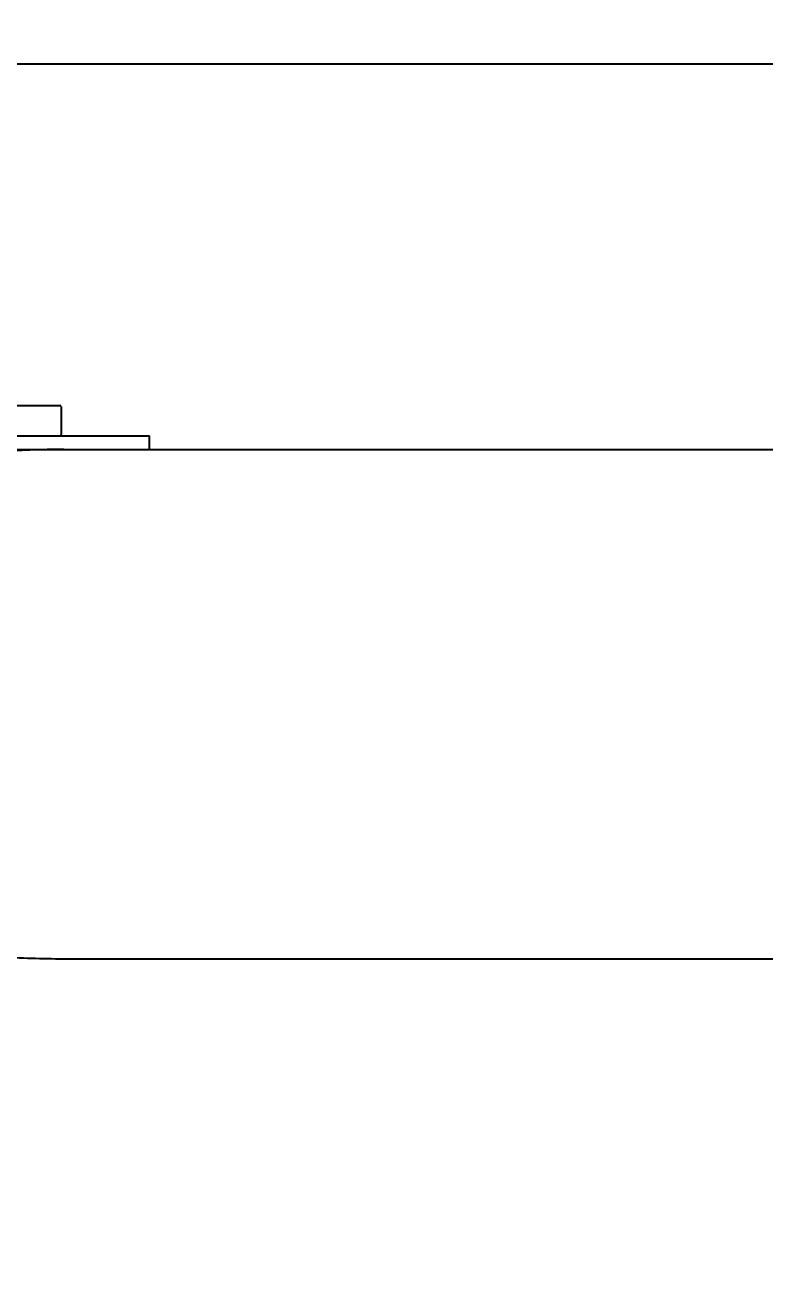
# Model space of a CAD drawing. Header units: millimetres. Extents: x 789 to 3710, y 100 to 2803.
# Drawn here: x 1520.11 to 1549.32, y 1470.61 to 1520.47 of the extents above; entities that cross this region are included whole.
import ezdxf

# ---------------------------------------------------------------- set-up
doc = ezdxf.new("R2010")
doc.units = ezdxf.units.MM
doc.header["$LTSCALE"] = 217.8
doc.header["$PDMODE"] = 3
doc.header["$PDSIZE"] = 8
doc.layers.get('0').update_dxf_attribs({"linetype": 'CONTINUOUS'})
doc.layers.get('Defpoints').update_dxf_attribs({"linetype": 'CONTINUOUS'})
doc.styles.get("Standard").update_dxf_attribs({"font": 'times.ttf'})
doc.dimstyles.new('DIMSTYLE_1', dxfattribs={"dimtxt": 23.333333, "dimasz": 23.333333, "dimexe": 1.5, "dimexo": 1, "dimgap": 0.875, "dimtad": 1, "dimdec": 0, "dimdsep": 46, "dimtxsty": 'Standard', "dimblk": '_FILLED', "dimblk1": '_FILLED', "dimblk2": '_FILLED', "dimcen": 0.09, "dimazin": 2, "dimtp": 0.01, "dimtm": 0.01, "dimtfac": 1, "dimtdec": 0, "dimtofl": 0, "dimtmove": 0, "dimatfit": 3, "dimldrblk": '_FILLED', "dimfxl": 0, "dimtolj": 1, "dimarcsym": 0})
doc.dimstyles.new('DIMSTYLE_2', dxfattribs={"dimtxt": 23.333333, "dimasz": 23.333333, "dimexe": 1.5, "dimexo": 1, "dimgap": 0.875, "dimtad": 1, "dimdsep": 46, "dimtxsty": 'Standard', "dimblk": '_FILLED', "dimblk1": '_FILLED', "dimblk2": '_FILLED', "dimcen": 0.09, "dimazin": 2, "dimtp": 0.01, "dimtm": 0.01, "dimtfac": 1, "dimtofl": 0, "dimtmove": 0, "dimatfit": 3, "dimldrblk": '_FILLED', "dimfxl": 0, "dimtolj": 1, "dimarcsym": 0})

# ---------------------------------------------------------------- blocks, each defined once
blk = doc.blocks.new('_FILLED')
at = {"color": 0, "linetype": 'ByBlock'}
blk.add_solid([(0, 0), (-1, 0.2143), (-1, -0.2143)], dxfattribs=at)
blk = doc.blocks.new('*D8')
at = {"color": 0, "linetype": 'Continuous', "lineweight": -2}
for p, q in [((1393.085, 1492.308), (1393.085, 1542.306)), ((1593.085, 1492.308), (1593.085, 1542.306)), ((1416.418, 1540.806), (1569.751, 1540.806))]:
    blk.add_line(p, q, dxfattribs=at)
at = {"layer": 'Defpoints', "color": 0}
for p in [(1593.085, 1540.806), (1393.085, 1491.308), (1593.085, 1491.308)]:
    blk.add_point(p, dxfattribs=at)
at = {"color": 0, "linetype": 'ByBlock', "lineweight": -2, "xscale": 23.3333333333, "yscale": 23.3333333333, "zscale": 23.3333333333, "rotation": 180}
blk.add_blockref('_FILLED', (1393.085, 1540.806), dxfattribs=at)
at = {"color": 0, "linetype": 'ByBlock', "lineweight": -2, "xscale": 23.3333333333, "yscale": 23.3333333333, "zscale": 23.3333333333}
blk.add_blockref('_FILLED', (1593.085, 1540.806), dxfattribs=at)
at = {"color": 0, "insert": (1508.64, 1572.793), "char_height": 23.3333, "attachment_point": 2, "line_spacing_factor": 0.9}
blk.add_mtext('\\A1;%%c200', dxfattribs=at)
blk = doc.blocks.new('*D89')
at = {"color": 0, "linetype": 'Continuous', "lineweight": -2}
for p, q in [((1494.618, 1518.941), (2013.972, 1518.941)), ((2012.472, 1495.608), (2012.472, 236.375)), ((1517.948, 213.041), (2013.972, 213.041))]:
    blk.add_line(p, q, dxfattribs=at)
at = {"layer": 'Defpoints', "color": 0}
for p in [(1493.618, 1518.941), (1516.948, 213.041), (2012.472, 213.041)]:
    blk.add_point(p, dxfattribs=at)
at = {"color": 0, "linetype": 'ByBlock', "lineweight": -2, "xscale": 23.3333333333, "yscale": 23.3333333333, "zscale": 23.3333333333}
for p, rotation in [((2012.472, 1518.941), 90), ((2012.472, 213.041), 270)]:
    blk.add_blockref('_FILLED', p, dxfattribs=dict(at, rotation=rotation))
at = {"color": 0, "insert": (1999.728, 865.991), "char_height": 23.33333, "attachment_point": 5, "rotation": 90}
blk.add_mtext('\\A1;\\A1;1305', dxfattribs=at)

msp = doc.modelspace()

# ---------------------------------------------------------------- linework, layer by layer
at = {"color": 0, "linetype": 'Continuous'}
for p, q in [((1516.5748, 1505.4463), (1521.4748, 1505.4463)), ((1521.5248, 1505.3963), (1521.5248, 1504.2963)), ((1499.5842, 1504.2463), (1525.0248, 1504.2463)), ((1525.0248, 1503.7038), (1525.0248, 1504.2463)), ((1503.267, 1503.7038), (1595.4284, 1503.7038)), ((1521.6145, 1483.5787), (1595.4286, 1483.5787))]:
    msp.add_line(p, q, dxfattribs=at)
for centre, start, end in [((1521.4748, 1505.3963), 0, 89.86274), ((1521.4748, 1504.2963), 270.13726, 360)]:
    msp.add_arc(centre, 0.05, start, end, dxfattribs=at)
for points, knots in [([(1521.6338, 1503.7038), (1521.3407, 1503.7038), (1520.2374, 1503.6914), (1519.134, 1503.6301), (1518.3281, 1503.5453)], [0, 0, 0, 0, 0.2656531, 1, 1, 1, 1]), ([(1518.3519, 1483.7327), (1518.6041, 1483.7066), (1519.6891, 1483.6119), (1520.779, 1483.5787), (1521.6145, 1483.5787)], [0, 0, 0, 0, 0.2328281, 1, 1, 1, 1])]:
    msp.add_open_spline(points, degree=3, knots=knots, dxfattribs=at)

# ---------------------------------------------------------------- dimensions: what is measured, and where the dimension line sits
dim = msp.add_linear_dim(base=(1593.0846, 1540.8064), p1=(1393.0846, 1491.3079), p2=(1593.0846, 1491.3079), text='%%c<>', dimstyle='DIMSTYLE_2', dxfattribs=at)
dim.commit()
dim.dimension.update_dxf_attribs({"geometry": '*D8', "text_midpoint": (1508.6402, 1540.8064), "dimtype": 160})
dim = msp.add_linear_dim(base=(2012.4717, 213.0412), p1=(1493.6175, 1518.9412), p2=(1516.9483, 213.0412), angle=90, text='\\A1;1305', dimstyle='DIMSTYLE_1', override={"dimtxsty": 'Standard', "dimldrblk": '_FILLED'}, dxfattribs=at)
dim.commit()
dim.dimension.update_dxf_attribs({"geometry": '*D89', "text_midpoint": (2012.4717, 865.9912), "dimtype": 160})

doc.saveas('drawing.dxf')
